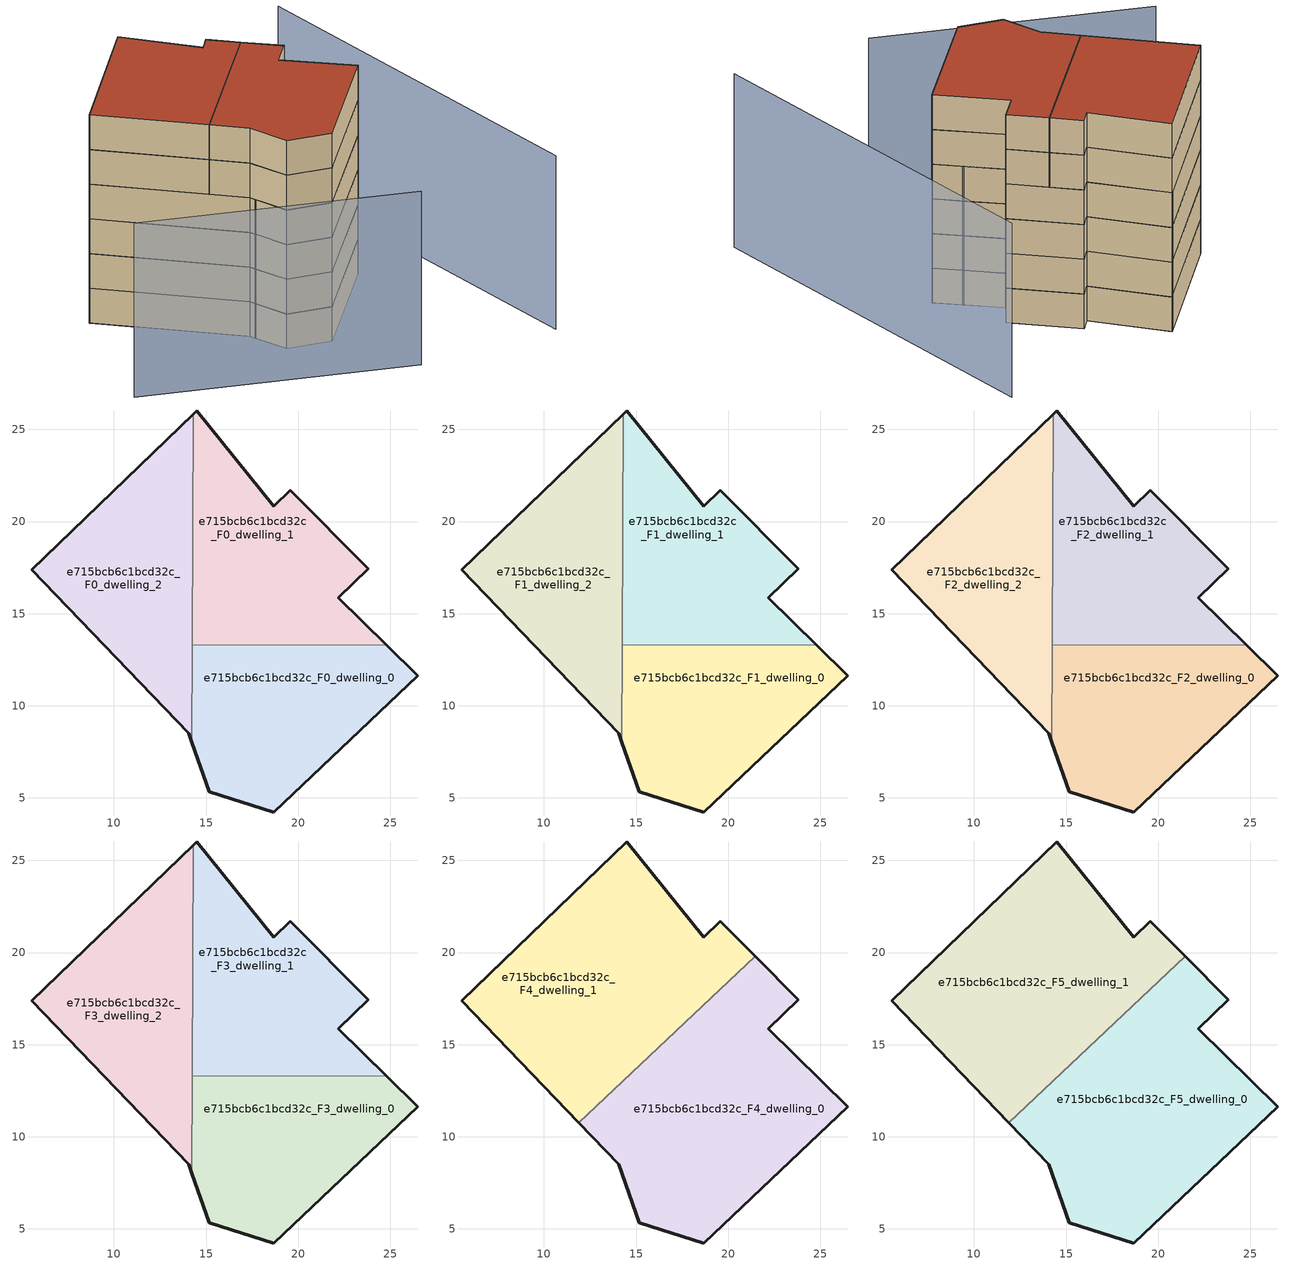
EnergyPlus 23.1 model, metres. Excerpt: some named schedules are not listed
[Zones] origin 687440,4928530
e715bcb6c1bcd32c_F0_dwelling_0
 floor ground (EU_floor_Construction): 26.51,11.64 24.82,13.28 14.26,13.32 14.24,8.01 15.18,5.33 18.67,4.23 z0
 wall outside (EU_wall_Construction): 24.82,13.28 26.51,11.64 18.67,4.23 15.18,5.33 14.24,8.01 z0:3
 wall to e715bcb6c1bcd32c_F0_dwelling_1 (EU_wall_Construction): 14.26,13.32 24.82,13.28 z0:3
 wall to e715bcb6c1bcd32c_F0_dwelling_2 (EU_wall_Construction): 14.24,8.01 14.26,13.32 z0:3
e715bcb6c1bcd32c_F0_dwelling_1
 floor ground (EU_floor_Construction): 24.82,13.28 22.18,15.86 23.82,17.43 19.59,21.71 18.69,20.82 14.49,26 14.31,25.83 14.26,13.32 z0
 wall outside (EU_wall_Construction): 14.31,25.83 14.49,26 18.69,20.82 19.59,21.71 23.82,17.43 22.18,15.86 24.82,13.28 z0:3
 wall to e715bcb6c1bcd32c_F0_dwelling_2 (EU_wall_Construction): 14.26,13.32 14.3,25.83 z0:3
e715bcb6c1bcd32c_F0_dwelling_2
 floor ground (EU_floor_Construction): 14.24,8.01 14.31,25.83 5.53,17.39 14.07,8.5 z0
 wall outside (EU_wall_Construction): 14.24,8.01 14.07,8.5 5.53,17.39 14.31,25.83 z0:3
e715bcb6c1bcd32c_F1_dwelling_0
 floor to e715bcb6c1bcd32c_F0_dwelling_0 (EU_floor_Construction): 26.51,11.64 24.82,13.28 14.26,13.32 14.24,8.01 15.18,5.33 18.67,4.23 z3
 wall outside (EU_wall_Construction): 24.82,13.28 26.51,11.64 18.67,4.23 15.18,5.33 14.24,8.01 z3:6
 wall to e715bcb6c1bcd32c_F1_dwelling_1 (EU_wall_Construction): 14.26,13.32 24.82,13.28 z3:6
 wall to e715bcb6c1bcd32c_F1_dwelling_2 (EU_wall_Construction): 14.24,8.01 14.26,13.32 z3:6
e715bcb6c1bcd32c_F1_dwelling_1
 floor to e715bcb6c1bcd32c_F0_dwelling_1 (EU_floor_Construction): 24.82,13.28 22.18,15.86 23.82,17.43 19.59,21.71 18.69,20.82 14.49,26 14.31,25.83 14.26,13.32 z3
 wall outside (EU_wall_Construction): 14.31,25.83 14.49,26 18.69,20.82 19.59,21.71 23.82,17.43 22.18,15.86 24.82,13.28 z3:6
 wall to e715bcb6c1bcd32c_F1_dwelling_2 (EU_wall_Construction): 14.26,13.32 14.3,25.83 z3:6
e715bcb6c1bcd32c_F1_dwelling_2
 floor to e715bcb6c1bcd32c_F0_dwelling_2 (EU_floor_Construction): 14.24,8.01 14.31,25.83 5.53,17.39 14.07,8.5 z3
 wall outside (EU_wall_Construction): 14.24,8.01 14.07,8.5 5.53,17.39 14.31,25.83 z3:6
e715bcb6c1bcd32c_F2_dwelling_0
 floor to e715bcb6c1bcd32c_F1_dwelling_0 (EU_floor_Construction): 26.51,11.64 24.82,13.28 14.26,13.32 14.24,8.01 15.18,5.33 18.67,4.23 z6
 wall outside (EU_wall_Construction): 24.82,13.28 26.51,11.64 18.67,4.23 15.18,5.33 14.24,8.01 z6:9
 wall to e715bcb6c1bcd32c_F2_dwelling_1 (EU_wall_Construction): 14.26,13.32 24.82,13.28 z6:9
 wall to e715bcb6c1bcd32c_F2_dwelling_2 (EU_wall_Construction): 14.24,8.01 14.26,13.32 z6:9
e715bcb6c1bcd32c_F2_dwelling_1
 floor to e715bcb6c1bcd32c_F1_dwelling_1 (EU_floor_Construction): 24.82,13.28 22.18,15.86 23.82,17.43 19.59,21.71 18.69,20.82 14.49,26 14.31,25.83 14.26,13.32 z6
 wall outside (EU_wall_Construction): 14.31,25.83 14.49,26 18.69,20.82 19.59,21.71 23.82,17.43 22.18,15.86 24.82,13.28 z6:9
 wall to e715bcb6c1bcd32c_F2_dwelling_2 (EU_wall_Construction): 14.26,13.32 14.3,25.83 z6:9
e715bcb6c1bcd32c_F2_dwelling_2
 floor to e715bcb6c1bcd32c_F1_dwelling_2 (EU_floor_Construction): 14.24,8.01 14.31,25.83 5.53,17.39 14.07,8.5 z6
 wall outside (EU_wall_Construction): 14.24,8.01 14.07,8.5 5.53,17.39 14.31,25.83 z6:9
e715bcb6c1bcd32c_F3_dwelling_0
 floor to e715bcb6c1bcd32c_F2_dwelling_0 (EU_floor_Construction): 26.51,11.64 24.82,13.28 14.26,13.32 14.24,8.01 15.18,5.33 18.67,4.23 z9
 wall outside (EU_wall_Construction): 24.82,13.28 26.51,11.64 18.67,4.23 15.18,5.33 14.24,8.01 z9:12
 wall to e715bcb6c1bcd32c_F3_dwelling_1 (EU_wall_Construction): 14.26,13.32 24.82,13.28 z9:12
 wall to e715bcb6c1bcd32c_F3_dwelling_2 (EU_wall_Construction): 14.24,8.01 14.26,13.32 z9:12
e715bcb6c1bcd32c_F3_dwelling_1
 floor to e715bcb6c1bcd32c_F2_dwelling_1 (EU_floor_Construction): 24.82,13.28 22.18,15.86 23.82,17.43 19.59,21.71 18.69,20.82 14.49,26 14.31,25.83 14.26,13.32 z9
 wall outside (EU_wall_Construction): 14.31,25.83 14.49,26 18.69,20.82 19.59,21.71 23.82,17.43 22.18,15.86 24.82,13.28 z9:12
 wall to e715bcb6c1bcd32c_F3_dwelling_2 (EU_wall_Construction): 14.26,13.32 14.3,25.83 z9:12
e715bcb6c1bcd32c_F3_dwelling_2
 floor to e715bcb6c1bcd32c_F2_dwelling_2 (EU_floor_Construction): 14.24,8.01 14.31,25.83 5.53,17.39 14.07,8.5 z9
 wall outside (EU_wall_Construction): 14.24,8.01 14.07,8.5 5.53,17.39 14.31,25.83 z9:12
e715bcb6c1bcd32c_F4_dwelling_0
 floor to e715bcb6c1bcd32c_F3_dwelling_0 (EU_floor_Construction): 26.51,11.64 24.82,13.28 14.6,13.32 14.26,13 14.24,8.01 15.18,5.33 18.67,4.23 z12
 floor to e715bcb6c1bcd32c_F3_dwelling_1 (EU_floor_Construction): 24.82,13.28 22.18,15.86 23.82,17.43 21.46,19.81 14.6,13.32 z12
 floor to e715bcb6c1bcd32c_F3_dwelling_2 (EU_floor_Construction): 14.24,8.01 14.26,13 11.89,10.77 14.07,8.5 z12
 wall outside (EU_wall_Construction): 21.46,19.81 23.82,17.43 22.18,15.86 26.51,11.64 18.67,4.23 15.18,5.33 14.07,8.5 11.89,10.76 z12:15
 wall to e715bcb6c1bcd32c_F4_dwelling_1 (EU_wall_Construction): 11.89,10.76 21.46,19.81 z12:15
e715bcb6c1bcd32c_F4_dwelling_1
 floor to e715bcb6c1bcd32c_F3_dwelling_1 (EU_floor_Construction): 21.46,19.81 19.59,21.71 18.69,20.82 14.49,26 14.31,25.83 14.26,13.32 14.6,13.32 z12
 floor to e715bcb6c1bcd32c_F3_dwelling_2 (EU_floor_Construction): 14.26,13 14.31,25.83 5.53,17.39 11.89,10.77 z12
 floor to e715bcb6c1bcd32c_F3_dwelling_0 (EU_floor_Construction): 14.6,13.32 14.26,13.32 14.26,13 z12
 wall outside (EU_wall_Construction): 11.89,10.76 5.53,17.39 14.49,26 18.69,20.82 19.59,21.71 21.46,19.81 z12:15
e715bcb6c1bcd32c_F5_dwelling_0
 floor to e715bcb6c1bcd32c_F4_dwelling_0 (EU_floor_Construction): 26.51,11.64 22.18,15.86 23.82,17.43 21.46,19.81 11.89,10.76 14.07,8.5 15.18,5.33 18.67,4.23 z15
 wall outside (EU_wall_Construction): 21.46,19.81 23.82,17.43 22.18,15.86 26.51,11.64 18.67,4.23 15.18,5.33 14.07,8.5 11.89,10.76 z15:18
 wall to e715bcb6c1bcd32c_F5_dwelling_1 (EU_wall_Construction): 11.89,10.76 21.46,19.81 z15:18
 roof outside (EU_roof_Construction): 23.82,17.43 22.18,15.86 26.51,11.64 18.67,4.23 15.18,5.33 14.07,8.5 11.89,10.76 21.46,19.81 z18
e715bcb6c1bcd32c_F5_dwelling_1
 floor to e715bcb6c1bcd32c_F4_dwelling_1 (EU_floor_Construction): 21.46,19.81 19.59,21.71 18.69,20.82 14.49,26 5.53,17.39 11.89,10.76 z15
 wall outside (EU_wall_Construction): 11.89,10.76 5.53,17.39 14.49,26 18.69,20.82 19.59,21.71 21.46,19.81 z15:18
 roof outside (EU_roof_Construction): 19.59,21.71 21.46,19.81 11.89,10.76 5.53,17.39 14.49,26 18.69,20.82 z18
shading: 1.44,6.06 21.94,-2.7 / 33.4,-4.22 30.29,27.07 z0:15
[Building]
EU S2 Campaign: North Axis=0; Terrain=City; Solar Distribution=FullExterior
[Site:Location]
Bologna: Latitude=44.5; Longitude=11.25; Time Zone=1; Elevation=37
[SizingPeriod:WeatherFileDays]
AnnualSizingPeriod: Begin Month=1; Begin Day of Month=1; End Month=12; End Day of Month=31; Day of Week for Start Day=Monday; Use Weather File Daylight Saving Period=No; Use Weather File Rain and Snow Indicators=No
[MATERIAL]
EU_InternalMass_Material: Roughness=MediumRough; Thickness=0.1; Conductivity=1; Density=1800; Specific Heat=900; Thermal Absorptance=0.9; Solar Absorptance=0.7; Visible Absorptance=0.7
[MATERIAL:NOMASS] Roughness=MediumRough; Thermal Absorptance=0.9; Solar Absorptance=0.7; Visible Absorptance=0.7
Name | Thermal Resistance
EU_wall_NoMass | 0.905828
EU_roof_NoMass | 0.37593
EU_floor_NoMass | 0.67114
[CONSTRUCTION]
EU_wall_Construction: EU_wall_NoMass
EU_roof_Construction: EU_roof_NoMass
EU_floor_Construction: EU_floor_NoMass
EU_InternalMass_Construction: EU_InternalMass_Material
[ZONE] Type=1; Multiplier=1; Ceiling Height=autocalculate; Floor Area=autocalculate; Part of Total Floor Area=Yes
Name | Volume
e715bcb6c1bcd32c_F0_dwelling_0; e715bcb6c1bcd32c_F1_dwelling_0; e715bcb6c1bcd32c_F2_dwelling_0; e715bcb6c1bcd32c_F3_dwelling_0 | 229.745
e715bcb6c1bcd32c_F4_dwelling_0; e715bcb6c1bcd32c_F5_dwelling_0 | 344.604
e715bcb6c1bcd32c_F0_dwelling_1; e715bcb6c1bcd32c_F1_dwelling_1; e715bcb6c1bcd32c_F2_dwelling_1; e715bcb6c1bcd32c_F3_dwelling_1 | 229.731
e715bcb6c1bcd32c_F4_dwelling_1; e715bcb6c1bcd32c_F5_dwelling_1 | 344.621
e715bcb6c1bcd32c_F0_dwelling_2; e715bcb6c1bcd32c_F1_dwelling_2; e715bcb6c1bcd32c_F2_dwelling_2; e715bcb6c1bcd32c_F3_dwelling_2 | 229.741
[INTERNALMASS] Construction=EU_InternalMass_Construction
Name | Zone or ZoneList | Surface Area
e715bcb6c1bcd32c_F0_dwelling_0_EU_InternalMass | e715bcb6c1bcd32c_F0_dwelling_0 | 76.5819
e715bcb6c1bcd32c_F0_dwelling_1_EU_InternalMass | e715bcb6c1bcd32c_F0_dwelling_1 | 76.5792
e715bcb6c1bcd32c_F0_dwelling_2_EU_InternalMass | e715bcb6c1bcd32c_F0_dwelling_2 | 76.5802
e715bcb6c1bcd32c_F1_dwelling_0_EU_InternalMass | e715bcb6c1bcd32c_F1_dwelling_0 | 76.5819
e715bcb6c1bcd32c_F1_dwelling_1_EU_InternalMass | e715bcb6c1bcd32c_F1_dwelling_1 | 76.5792
e715bcb6c1bcd32c_F1_dwelling_2_EU_InternalMass | e715bcb6c1bcd32c_F1_dwelling_2 | 76.5802
e715bcb6c1bcd32c_F2_dwelling_0_EU_InternalMass | e715bcb6c1bcd32c_F2_dwelling_0 | 76.5819
e715bcb6c1bcd32c_F2_dwelling_1_EU_InternalMass | e715bcb6c1bcd32c_F2_dwelling_1 | 76.5792
e715bcb6c1bcd32c_F2_dwelling_2_EU_InternalMass | e715bcb6c1bcd32c_F2_dwelling_2 | 76.5802
e715bcb6c1bcd32c_F3_dwelling_0_EU_InternalMass | e715bcb6c1bcd32c_F3_dwelling_0 | 76.5819
e715bcb6c1bcd32c_F3_dwelling_1_EU_InternalMass | e715bcb6c1bcd32c_F3_dwelling_1 | 76.5792
e715bcb6c1bcd32c_F3_dwelling_2_EU_InternalMass | e715bcb6c1bcd32c_F3_dwelling_2 | 76.5802
e715bcb6c1bcd32c_F4_dwelling_0_EU_InternalMass | e715bcb6c1bcd32c_F4_dwelling_0 | 114.87
e715bcb6c1bcd32c_F4_dwelling_1_EU_InternalMass | e715bcb6c1bcd32c_F4_dwelling_1 | 114.875
e715bcb6c1bcd32c_F5_dwelling_0_EU_InternalMass | e715bcb6c1bcd32c_F5_dwelling_0 | 114.87
e715bcb6c1bcd32c_F5_dwelling_1_EU_InternalMass | e715bcb6c1bcd32c_F5_dwelling_1 | 114.875
[OTHEREQUIPMENT] Fuel Type=Electricity; Design Level Calculation Method=Watts/Area; Power per Zone Floor Area=1; Fraction Latent=0; Fraction Radiant=0; Fraction Lost=0; Carbon Dioxide Generation Rate=0; EndUse Subcategory=EU_Step8_InternalGains
Name | Zone or ZoneList or Space or SpaceList | Schedule
EU_Step8_InternalGain_e715bcb6c1bcd32c_F0_dwelling_0_f000 | e715bcb6c1bcd32c_F0_dwelling_0 | EU_Step8_GainSchedule_e715bcb6c1bcd32c_F0_dwelling_0_f000
EU_Step8_InternalGain_e715bcb6c1bcd32c_F0_dwelling_1_f000 | e715bcb6c1bcd32c_F0_dwelling_1 | EU_Step8_GainSchedule_e715bcb6c1bcd32c_F0_dwelling_1_f000
EU_Step8_InternalGain_e715bcb6c1bcd32c_F0_dwelling_2_f000 | e715bcb6c1bcd32c_F0_dwelling_2 | EU_Step8_GainSchedule_e715bcb6c1bcd32c_F0_dwelling_2_f000
EU_Step8_InternalGain_e715bcb6c1bcd32c_F1_dwelling_0_f000 | e715bcb6c1bcd32c_F1_dwelling_0 | EU_Step8_GainSchedule_e715bcb6c1bcd32c_F1_dwelling_0_f000
EU_Step8_InternalGain_e715bcb6c1bcd32c_F1_dwelling_1_f000 | e715bcb6c1bcd32c_F1_dwelling_1 | EU_Step8_GainSchedule_e715bcb6c1bcd32c_F1_dwelling_1_f000
EU_Step8_InternalGain_e715bcb6c1bcd32c_F1_dwelling_2_f000 | e715bcb6c1bcd32c_F1_dwelling_2 | EU_Step8_GainSchedule_e715bcb6c1bcd32c_F1_dwelling_2_f000
EU_Step8_InternalGain_e715bcb6c1bcd32c_F2_dwelling_0_f000 | e715bcb6c1bcd32c_F2_dwelling_0 | EU_Step8_GainSchedule_e715bcb6c1bcd32c_F2_dwelling_0_f000
EU_Step8_InternalGain_e715bcb6c1bcd32c_F2_dwelling_1_f000 | e715bcb6c1bcd32c_F2_dwelling_1 | EU_Step8_GainSchedule_e715bcb6c1bcd32c_F2_dwelling_1_f000
EU_Step8_InternalGain_e715bcb6c1bcd32c_F2_dwelling_2_f000 | e715bcb6c1bcd32c_F2_dwelling_2 | EU_Step8_GainSchedule_e715bcb6c1bcd32c_F2_dwelling_2_f000
EU_Step8_InternalGain_e715bcb6c1bcd32c_F3_dwelling_0_f000 | e715bcb6c1bcd32c_F3_dwelling_0 | EU_Step8_GainSchedule_e715bcb6c1bcd32c_F3_dwelling_0_f000
EU_Step8_InternalGain_e715bcb6c1bcd32c_F3_dwelling_1_f000 | e715bcb6c1bcd32c_F3_dwelling_1 | EU_Step8_GainSchedule_e715bcb6c1bcd32c_F3_dwelling_1_f000
EU_Step8_InternalGain_e715bcb6c1bcd32c_F3_dwelling_2_f000 | e715bcb6c1bcd32c_F3_dwelling_2 | EU_Step8_GainSchedule_e715bcb6c1bcd32c_F3_dwelling_2_f000
EU_Step8_InternalGain_e715bcb6c1bcd32c_F4_dwelling_0_f000 | e715bcb6c1bcd32c_F4_dwelling_0 | EU_Step8_GainSchedule_e715bcb6c1bcd32c_F4_dwelling_0_f000
EU_Step8_InternalGain_e715bcb6c1bcd32c_F4_dwelling_1_f000 | e715bcb6c1bcd32c_F4_dwelling_1 | EU_Step8_GainSchedule_e715bcb6c1bcd32c_F4_dwelling_1_f000
EU_Step8_InternalGain_e715bcb6c1bcd32c_F5_dwelling_0_f000 | e715bcb6c1bcd32c_F5_dwelling_0 | EU_Step8_GainSchedule_e715bcb6c1bcd32c_F5_dwelling_0_f000
EU_Step8_InternalGain_e715bcb6c1bcd32c_F5_dwelling_1_f000 | e715bcb6c1bcd32c_F5_dwelling_1 | EU_Step8_GainSchedule_e715bcb6c1bcd32c_F5_dwelling_1_f000
[ZONEVENTILATION:DESIGNFLOWRATE] Schedule=EU_AlwaysOn; Design Flow Rate Calculation Method=AirChanges/Hour; Air Changes per Hour=0.73129; Ventilation Type=Natural; Fan Pressure Rise=0; Fan Total Efficiency=1; Constant Term Coefficient=1; Temperature Term Coefficient=0; Velocity Term Coefficient=0; Velocity Squared Term Coefficient=0; Minimum Indoor Temperature=-100; Maximum Indoor Temperature=100; Delta Temperature=-100; Minimum Outdoor Temperature=-100; Maximum Outdoor Temperature=100; Maximum Wind Speed=40
Name | Zone or ZoneList or Space or SpaceList
EU_ConstantAir_e715bcb6c1bcd32c_F0_dwelling_0 | e715bcb6c1bcd32c_F0_dwelling_0
EU_ConstantAir_e715bcb6c1bcd32c_F0_dwelling_1 | e715bcb6c1bcd32c_F0_dwelling_1
EU_ConstantAir_e715bcb6c1bcd32c_F0_dwelling_2 | e715bcb6c1bcd32c_F0_dwelling_2
EU_ConstantAir_e715bcb6c1bcd32c_F1_dwelling_0 | e715bcb6c1bcd32c_F1_dwelling_0
EU_ConstantAir_e715bcb6c1bcd32c_F1_dwelling_1 | e715bcb6c1bcd32c_F1_dwelling_1
EU_ConstantAir_e715bcb6c1bcd32c_F1_dwelling_2 | e715bcb6c1bcd32c_F1_dwelling_2
EU_ConstantAir_e715bcb6c1bcd32c_F2_dwelling_0 | e715bcb6c1bcd32c_F2_dwelling_0
EU_ConstantAir_e715bcb6c1bcd32c_F2_dwelling_1 | e715bcb6c1bcd32c_F2_dwelling_1
EU_ConstantAir_e715bcb6c1bcd32c_F2_dwelling_2 | e715bcb6c1bcd32c_F2_dwelling_2
EU_ConstantAir_e715bcb6c1bcd32c_F3_dwelling_0 | e715bcb6c1bcd32c_F3_dwelling_0
EU_ConstantAir_e715bcb6c1bcd32c_F3_dwelling_1 | e715bcb6c1bcd32c_F3_dwelling_1
EU_ConstantAir_e715bcb6c1bcd32c_F3_dwelling_2 | e715bcb6c1bcd32c_F3_dwelling_2
EU_ConstantAir_e715bcb6c1bcd32c_F4_dwelling_0 | e715bcb6c1bcd32c_F4_dwelling_0
EU_ConstantAir_e715bcb6c1bcd32c_F4_dwelling_1 | e715bcb6c1bcd32c_F4_dwelling_1
EU_ConstantAir_e715bcb6c1bcd32c_F5_dwelling_0 | e715bcb6c1bcd32c_F5_dwelling_0
EU_ConstantAir_e715bcb6c1bcd32c_F5_dwelling_1 | e715bcb6c1bcd32c_F5_dwelling_1
[HVACTEMPLATE:THERMOSTAT] Constant Heating Setpoint=20; Constant Cooling Setpoint=50
EU_HeatOnly_e715bcb6c1bcd32c_F0_dwelling_0; EU_HeatOnly_e715bcb6c1bcd32c_F0_dwelling_1; EU_HeatOnly_e715bcb6c1bcd32c_F0_dwelling_2; EU_HeatOnly_e715bcb6c1bcd32c_F1_dwelling_0; EU_HeatOnly_e715bcb6c1bcd32c_F1_dwelling_1; EU_HeatOnly_e715bcb6c1bcd32c_F1_dwelling_2; EU_HeatOnly_e715bcb6c1bcd32c_F2_dwelling_0; EU_HeatOnly_e715bcb6c1bcd32c_F2_dwelling_1; EU_HeatOnly_e715bcb6c1bcd32c_F2_dwelling_2; EU_HeatOnly_e715bcb6c1bcd32c_F3_dwelling_0; EU_HeatOnly_e715bcb6c1bcd32c_F3_dwelling_1; EU_HeatOnly_e715bcb6c1bcd32c_F3_dwelling_2; EU_HeatOnly_e715bcb6c1bcd32c_F4_dwelling_0; EU_HeatOnly_e715bcb6c1bcd32c_F4_dwelling_1; EU_HeatOnly_e715bcb6c1bcd32c_F5_dwelling_0; EU_HeatOnly_e715bcb6c1bcd32c_F5_dwelling_1
[HVACTEMPLATE:ZONE:IDEALLOADSAIRSYSTEM] System Availability Schedule=EU_AlwaysOn; Maximum Heating Supply Air Temperature=50; Minimum Cooling Supply Air Temperature=13; Maximum Heating Supply Air Humidity Ratio=0.0156; Minimum Cooling Supply Air Humidity Ratio=0.0077; Heating Limit=NoLimit; Cooling Limit=NoLimit; Heating Availability Schedule=EU_AlwaysOn; Cooling Availability Schedule=EU_CoolingOff; Dehumidification Control Type=ConstantSensibleHeatRatio; Cooling Sensible Heat Ratio=0.7; Dehumidification Setpoint=60; Humidification Control Type=None; Humidification Setpoint=30; Outdoor Air Method=None; Outdoor Air Flow Rate per Person=0.00944; Outdoor Air Flow Rate per Zone Floor Area=0; Outdoor Air Flow Rate per Zone=0; Demand Controlled Ventilation Type=None; Outdoor Air Economizer Type=NoEconomizer; Heat Recovery Type=None; Sensible Heat Recovery Effectiveness=0.7; Latent Heat Recovery Effectiveness=0.65
Name | Template Thermostat
e715bcb6c1bcd32c_F0_dwelling_0 | EU_HeatOnly_e715bcb6c1bcd32c_F0_dwelling_0
e715bcb6c1bcd32c_F0_dwelling_1 | EU_HeatOnly_e715bcb6c1bcd32c_F0_dwelling_1
e715bcb6c1bcd32c_F0_dwelling_2 | EU_HeatOnly_e715bcb6c1bcd32c_F0_dwelling_2
e715bcb6c1bcd32c_F1_dwelling_0 | EU_HeatOnly_e715bcb6c1bcd32c_F1_dwelling_0
e715bcb6c1bcd32c_F1_dwelling_1 | EU_HeatOnly_e715bcb6c1bcd32c_F1_dwelling_1
e715bcb6c1bcd32c_F1_dwelling_2 | EU_HeatOnly_e715bcb6c1bcd32c_F1_dwelling_2
e715bcb6c1bcd32c_F2_dwelling_0 | EU_HeatOnly_e715bcb6c1bcd32c_F2_dwelling_0
e715bcb6c1bcd32c_F2_dwelling_1 | EU_HeatOnly_e715bcb6c1bcd32c_F2_dwelling_1
e715bcb6c1bcd32c_F2_dwelling_2 | EU_HeatOnly_e715bcb6c1bcd32c_F2_dwelling_2
e715bcb6c1bcd32c_F3_dwelling_0 | EU_HeatOnly_e715bcb6c1bcd32c_F3_dwelling_0
e715bcb6c1bcd32c_F3_dwelling_1 | EU_HeatOnly_e715bcb6c1bcd32c_F3_dwelling_1
e715bcb6c1bcd32c_F3_dwelling_2 | EU_HeatOnly_e715bcb6c1bcd32c_F3_dwelling_2
e715bcb6c1bcd32c_F4_dwelling_0 | EU_HeatOnly_e715bcb6c1bcd32c_F4_dwelling_0
